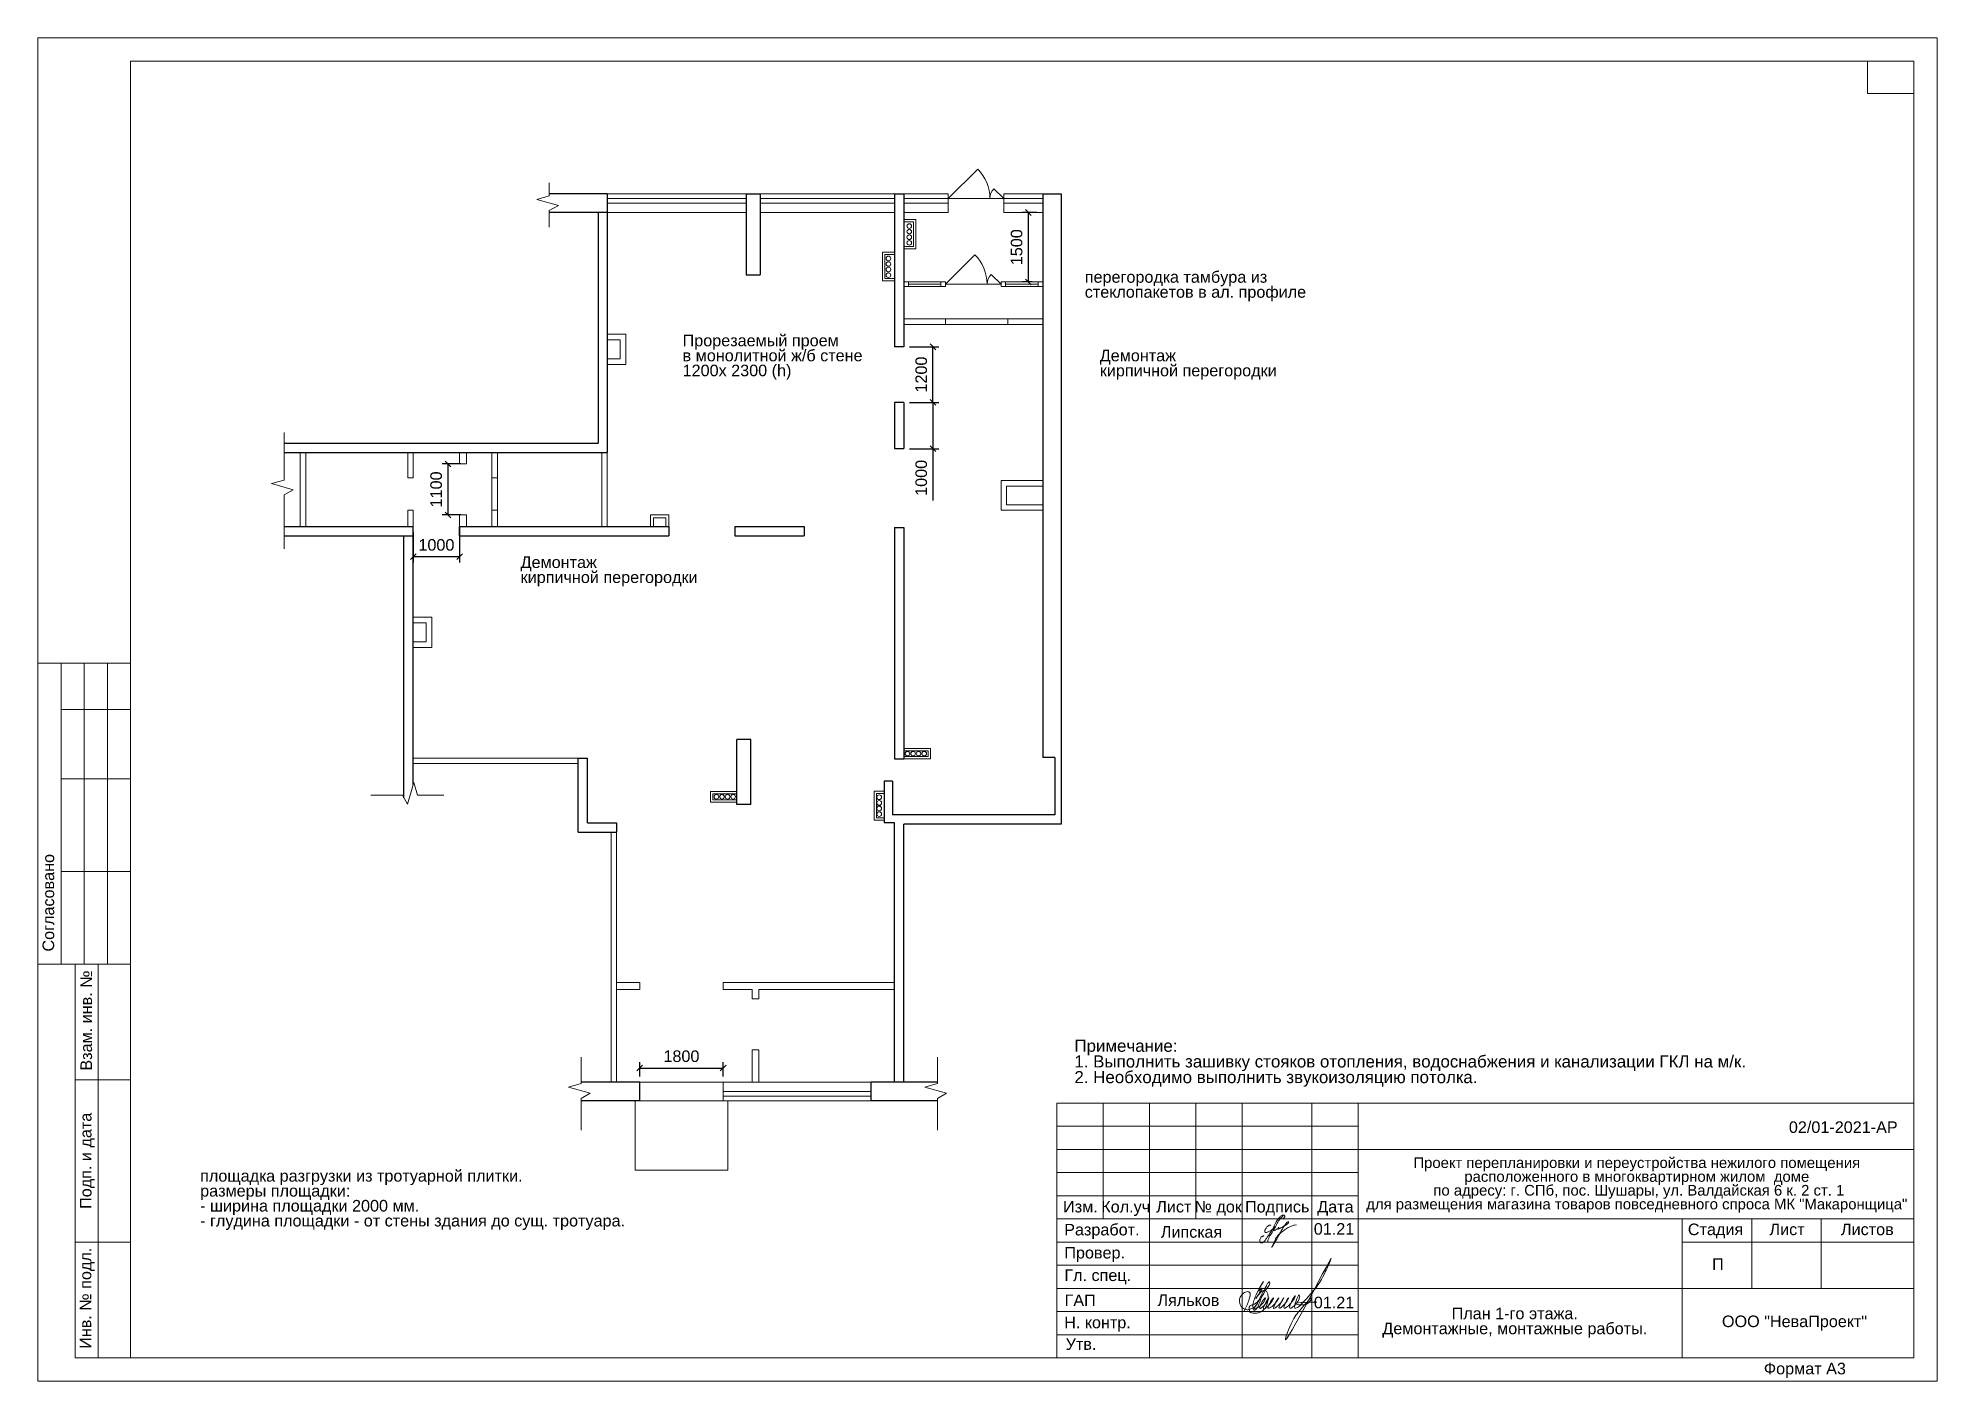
# Model space of a CAD drawing. Header units: metres. Extents: x 0 to 41, y 0 to 29.
import ezdxf
from ezdxf.enums import TextEntityAlignment as Align

# ---------------------------------------------------------------- set-up
doc = ezdxf.new("R2010")
doc.units = ezdxf.units.M
doc.header["$MEASUREMENT"] = 0
doc.linetypes.add('DGN Style 3', pattern=[10.117817, 7.227012, -2.890805])
doc.layers.get('DEFPOINTS').update_dxf_attribs({"lineweight": 0})
for name, color, linetype, lineweight in [('Level 1', 7, 'Continuous', 0), ('Level 44', 7, 'Continuous', 0), ('Level 50', 7, 'Continuous', 0), ('Level 63', 7, 'Continuous', 0)]:
    doc.layers.add(name, color=color, linetype=linetype, lineweight=lineweight)
doc.styles.get("Standard").update_dxf_attribs({"font": 'txt.shx'})
doc.styles.add('Style-Arial', font='arial.ttf')
doc.dimstyles.get("Standard").update_dxf_attribs({"dimtxt": 0.18, "dimasz": 0.18, "dimexe": 0.18, "dimexo": 0.0625, "dimgap": 0.09, "dimtad": 0, "dimtih": 1, "dimtoh": 1, "dimdec": 4, "dimzin": 0, "dimdsep": 46, "dimtxsty": 'Standard', "dimcen": 0.09, "dimadec": 0, "dimazin": 0, "dimtfac": 1, "dimtdec": 4, "dimtofl": 0, "dimtmove": 0, "dimatfit": 3, "dimfxl": 1, "dimtolj": 1, "dimtzin": 0, "dimarcsym": 0})

# ---------------------------------------------------------------- blocks, each defined once
blk = doc.blocks.new('*U17')
at = {"layer": 'Level 44', "color": 6, "linetype": 'Continuous', "lineweight": 13}
for centre in [(-0.181, 0), (-0.06, 0), (0.06, 0), (0.181, 0)]:
    blk.add_circle(centre, 0.05, dxfattribs=at)
blk = doc.blocks.new('*U29')
at = {"layer": 'Level 50', "color": 7, "linetype": 'Continuous', "lineweight": 0}
for p, q in [((-20.487, 14.5), (20.513, 14.5)), ((-20.487, -14.5), (-20.487, 14.5)), ((20.513, 14.5), (20.513, -14.5)), ((20.513, -14.5), (-20.487, -14.5))]:
    blk.add_line(p, q, dxfattribs=at)
at = {"layer": 'Level 50', "color": 7, "linetype": 'Continuous', "lineweight": 13}
for p, q in [((-18.487, 14), (20.013, 14)), ((-18.487, 14), (-18.487, -14)), ((19.013, 14), (19.013, 13.3)), ((20.013, 14), (20.013, -14)), ((19.013, 13.3), (20.013, 13.3)), ((-18.926, -14), (20.013, -14))]:
    blk.add_line(p, q, dxfattribs=at)
at = {"layer": 'Level 63', "color": 7, "linetype": 'Continuous', "lineweight": 13}
for p, q in [((-20.487, 1), (-18.487, 1)), ((-20.487, 1), (-20.487, -5.5)), ((-19.987, 1), (-19.987, -5.5)), ((-19.487, 1), (-19.487, -5.5)), ((-18.987, 1), (-18.987, -5.5)), ((-19.987, 0), (-18.487, 0)), ((-19.987, -1.5), (-18.487, -1.5)), ((-19.987, -3.5), (-18.487, -3.5)), ((-20.487, -5.5), (-18.487, -5.5)), ((-19.687, -5.5), (-18.487, -5.5)), ((-19.187, -14), (-19.187, -5.5)), ((-19.687, -8), (-18.487, -8)), ((1.513, -8.5), (20.013, -8.5)), ((1.513, -8.5), (1.513, -14)), ((2.513, -8.5), (2.513, -11)), ((3.513, -8.5), (3.513, -14)), ((4.513, -8.5), (4.513, -11)), ((5.513, -8.5), (5.513, -14)), ((7.013, -8.5), (7.013, -14)), ((8.013, -8.5), (8.013, -14)), ((8.013, -9.5), (20.013, -9.5)), ((1.513, -10.5), (8.013, -10.5)), ((1.513, -11), (8.013, -11)), ((8.013, -11), (20.013, -11)), ((-19.687, -11.5), (-18.487, -11.5)), ((15.013, -11.5), (20.013, -11.5)), ((8.013, -12.5), (20.013, -12.5))]:
    blk.add_line(p, q, dxfattribs=at)
at = {"layer": 'Level 63', "color": 7, "linetype": 'Continuous', "lineweight": 0}
for p, q in [((1.513, -9), (8.013, -9)), ((1.513, -9.5), (8.013, -9.5)), ((1.513, -10), (8.013, -10)), ((1.513, -11.5), (8.013, -11.5)), ((1.513, -12), (8.013, -12)), ((1.513, -12.5), (8.013, -12.5)), ((1.513, -13), (8.013, -13)), ((1.513, -13.5), (8.013, -13.5))]:
    blk.add_line(p, q, dxfattribs=at)
at = {"layer": 'Level 63', "color": 7, "linetype": 'Continuous', "lineweight": 13, "flags": 128}
for points in [[(-18.487, -14), (-19.687, -14), (-19.687, -5.5)], [(15.013, -11), (15.013, -14)], [(16.513, -11), (16.513, -12.5)], [(18.013, -11), (18.013, -12.5)]]:
    blk.add_lwpolyline(points, dxfattribs=at)
at = {"layer": 'Level 63', "color": 7, "linetype": 'Continuous', "lineweight": 0, "style": 'Style-Arial'}
for s, p in [('Согласовано', (-20.263, -4.173)), ('Взам. инв. №', (-19.445, -6.716)), ('Подп. и дата', (-19.457, -9.745)), ('Инв. № подл.', (-19.462, -12.713))]:
    blk.add_text(s, height=0.25002, rotation=90, dxfattribs=at).set_placement(p, align=Align.MIDDLE_CENTER)
for s, p in [('Изм.', (2.02, -10.735)), ('Кол.уч', (2.997, -10.735)), ('Лист', (4.036, -10.735)), ('№ док', (4.994, -10.735)), ('Подпись', (6.268, -10.735)), ('Дата', (7.524, -10.735)), ('Разработ.', (2.482, -11.231)), ('Стадия', (15.731, -11.225)), ('Лист', (17.276, -11.225)), ('Листов', (19.009, -11.225)), ('Провер.', (2.327, -11.729)), ('Гл. спец.', (2.393, -12.216)), ('ГАП', (2.014, -12.757)), ('Н. контр.', (2.388, -13.235)), ('ООО "НеваПроект"', (17.436, -13.211)), ('Утв.', (2.032, -13.702)), ('Формат А3', (17.66, -14.231))]:
    blk.add_text(s, height=0.25, dxfattribs=at).set_placement(p, align=Align.MIDDLE_CENTER)
blk = doc.blocks.new('формат_А3_1')
at = {"layer": 'Level 50', "color": 7, "linetype": 'Continuous', "lineweight": 13}
blk.add_blockref('*U29', (20.487, -14.5), dxfattribs=at)
blk = doc.blocks.new('*U24')
at = {"color": 5, "linetype": 'Continuous', "lineweight": 0}
for points, knots in [([(0.31, 0.78), (0.34, 0.81), (0.4, 0.88), (0.43, 0.93), (0.43, 0.97), (0.42, 1.01), (0.39, 1.04), (0.33, 1.05), (0.26, 1.03), (0.21, 1.01), (0.12, 0.93), (0.06, 0.87), (-0.03, 0.75), (-0.11, 0.62), (-0.21, 0.44), (-0.3, 0.26), (-0.38, 0.11), (-0.48, -0.06), (-0.64, -0.3), (-0.75, -0.47), (-0.87, -0.64), (-0.99, -0.73), (-1.02, -0.73), (-1.06, -0.74), (-1.14, -0.72), (-1.16, -0.69), (-1.18, -0.65), (-1.18, -0.58), (-1.17, -0.52), (-1.15, -0.43), (-1.08, -0.35), (-1.04, -0.34), (-0.99, -0.31), (-0.96, -0.3), (-0.92, -0.29), (-0.91, -0.31), (-0.92, -0.32)], [0, 0, 0, 0, 0.032258, 0.064516, 0.096774, 0.129032, 0.16129, 0.193548, 0.225806, 0.258065, 0.290323, 0.322581, 0.354839, 0.387097, 0.419355, 0.451613, 0.483871, 0.516129, 0.548387, 0.580645, 0.612903, 0.645161, 0.677419, 0.709677, 0.741935, 0.774194, 0.806452, 0.83871, 0.870968, 0.903226, 0.935484, 0.967742, 0.983871, 0.991935, 0.995968, 1, 1, 1, 1]), ([(0.32, 0.97), (0.32, 0.97), (0.33, 0.98), (0.32, 0.98), (0.31, 0.97), (0.3, 0.97), (0.29, 0.95), (0.21, 0.88), (0.15, 0.82), (0.09, 0.75), (-0.01, 0.62), (-0.17, 0.29), (-0.31, 0.07), (-0.54, -0.32), (-0.64, -0.51), (-0.69, -0.64), (-0.64, -0.69)], [0, 0, 0, 0, 0.005306, 0.009091, 0.012718, 0.03509, 0.04357, 0.143713, 0.287425, 0.431138, 0.57485, 0.718563, 0.862275, 0.934132, 0.97006, 1, 1, 1, 1])]:
    blk.add_open_spline(points, degree=3, knots=knots, dxfattribs=at)
blk.add_open_spline([(-0.47, 0.37), (-0.48, 0.41), (-0.52, 0.41), (-0.56, 0.39), (-0.63, 0.36), (-0.68, 0.32), (-0.75, 0.25), (-0.8, 0.18), (-0.84, 0.12), (-0.85, 0.05), (-0.85, -0.04), (-0.83, -0.08), (-0.8, -0.08), (-0.77, -0.08), (-0.71, -0.06), (-0.66, -0.04), (-0.53, 0.03), (-0.31, 0.14), (-0.22, 0.24), (-0.17, 0.32), (-0.19, 0.32), (-0.3, 0.13), (-0.31, 0.08), (-0.31, 0.06), (-0.27, 0.06), (-0.23, 0.06), (-0.16, 0.09), (-0.08, 0.14), (-0.02, 0.18), (0.02, 0.21), (0.06, 0.25), (0.06, 0.27), (0.03, 0.23), (0, 0.17), (0, 0.14), (0.03, 0.14), (0.11, 0.19), (0.24, 0.26), (0.32, 0.3), (0.44, 0.37), (0.55, 0.44), (0.61, 0.48), (0.65, 0.52), (0.68, 0.57), (0.68, 0.62), (0.68, 0.63), (0.65, 0.63), (0.59, 0.59), (0.51, 0.52), (0.45, 0.43), (0.37, 0.31), (0.32, 0.23), (0.24, 0.11), (0.16, -0.05), (0.09, -0.18), (-0.03, -0.4), (-0.22, -0.74), (-0.32, -0.89), (-0.41, -1), (-0.41, -1.05), (-0.38, -1.02), (-0.32, -0.82), (-0.24, -0.63), (-0.15, -0.46), (-0.09, -0.38), (0.01, -0.25), (0.14, -0.13), (0.22, -0.06), (0.34, 0.03), (0.46, 0.12), (0.58, 0.2), (0.72, 0.28), (0.88, 0.35), (1.01, 0.39), (1.08, 0.41), (1.18, 0.43)], degree=3, dxfattribs=at)
blk = doc.blocks.new('_Oblique')
at = {"color": 0, "linetype": 'ByBlock', "lineweight": -2}
blk.add_line((0.5, 0.5), (-0.5, -0.5), dxfattribs=at)
blk = doc.blocks.new('*D39')
at = {"color": 0, "linetype": 'Continuous', "lineweight": -2, "transparency": 16777216}
for p, q in [((18.817, 21.132), (19.448, 21.132)), ((19.323, 21.132), (19.323, 20.132)), ((18.817, 20.132), (19.448, 20.132)), ((19.323, 20.132), (19.323, 19.016))]:
    blk.add_line(p, q, dxfattribs=at)
at = {"layer": 'DEFPOINTS', "color": 0, "linetype": 'Continuous', "lineweight": 13, "transparency": 16777216}
for p in [(18.692, 21.132), (18.692, 20.132), (19.323, 20.132)]:
    blk.add_point(p, dxfattribs=at)
at = {"color": 0, "linetype": 'Continuous', "lineweight": -2, "transparency": 16777216, "xscale": 0.125, "yscale": 0.125, "zscale": 0.125}
for p, rotation in [((19.323, 21.132), 90), ((19.323, 20.132), 270)]:
    blk.add_blockref('_Oblique', p, dxfattribs=dict(at, rotation=rotation))
at = {"color": 0, "linetype": 'Continuous', "lineweight": 13, "transparency": 16777216, "insert": (19.07, 19.502), "char_height": 0.25, "attachment_point": 5, "rotation": 90, "style": 'Style-Arial'}
blk.add_mtext('1000', dxfattribs=at)
blk = doc.blocks.new('*D40')
at = {"color": 0, "linetype": 'Continuous', "lineweight": -2, "transparency": 16777216}
for p, q in [((18.817, 22.332), (19.448, 22.332)), ((19.323, 21.132), (19.323, 22.332)), ((18.817, 21.132), (19.448, 21.132))]:
    blk.add_line(p, q, dxfattribs=at)
at = {"layer": 'DEFPOINTS', "color": 0, "linetype": 'Continuous', "lineweight": 13, "transparency": 16777216}
for p in [(18.692, 22.332), (19.323, 22.332), (18.692, 21.132)]:
    blk.add_point(p, dxfattribs=at)
at = {"color": 0, "linetype": 'Continuous', "lineweight": -2, "transparency": 16777216, "xscale": 0.125, "yscale": 0.125, "zscale": 0.125}
for p, rotation in [((19.323, 22.332), 90), ((19.323, 21.132), 270)]:
    blk.add_blockref('_Oblique', p, dxfattribs=dict(at, rotation=rotation))
at = {"color": 0, "linetype": 'Continuous', "lineweight": 13, "transparency": 16777216, "insert": (19.07, 21.732), "char_height": 0.25, "attachment_point": 5, "rotation": 90, "style": 'Style-Arial'}
blk.add_mtext('1200', dxfattribs=at)
blk = doc.blocks.new('*D30')
at = {"color": 0, "linetype": 'Continuous', "lineweight": -2, "transparency": 16777216}
for p, q in [((12.992, 6.577), (12.992, 6.884)), ((12.992, 6.759), (14.792, 6.759)), ((14.792, 6.577), (14.792, 6.884))]:
    blk.add_line(p, q, dxfattribs=at)
at = {"layer": 'DEFPOINTS', "color": 0, "linetype": 'Continuous', "lineweight": 13, "transparency": 16777216}
for p in [(14.792, 6.759), (12.992, 6.452), (14.792, 6.452)]:
    blk.add_point(p, dxfattribs=at)
at = {"color": 0, "linetype": 'Continuous', "lineweight": -2, "transparency": 16777216, "xscale": 0.125, "yscale": 0.125, "zscale": 0.125, "rotation": 180}
blk.add_blockref('_Oblique', (12.992, 6.759), dxfattribs=at)
at = {"color": 0, "linetype": 'Continuous', "lineweight": -2, "transparency": 16777216, "xscale": 0.125, "yscale": 0.125, "zscale": 0.125}
blk.add_blockref('_Oblique', (14.792, 6.759), dxfattribs=at)
at = {"color": 0, "linetype": 'Continuous', "lineweight": 0, "transparency": 16777216, "insert": (13.892, 7.012), "char_height": 0.25, "attachment_point": 5, "style": 'Style-Arial'}
blk.add_mtext('1800', dxfattribs=at)
blk = doc.blocks.new('*D36')
at = {"color": 0, "linetype": 'Continuous', "lineweight": -2, "transparency": 16777216}
for p, q in [((21.567, 25.232), (21.256, 25.232)), ((21.381, 25.232), (21.381, 23.732)), ((21.467, 23.732), (21.256, 23.732))]:
    blk.add_line(p, q, dxfattribs=at)
at = {"layer": 'DEFPOINTS', "color": 0, "linetype": 'Continuous', "lineweight": 13, "transparency": 16777216}
for p in [(21.692, 25.232), (21.381, 23.732), (21.592, 23.732)]:
    blk.add_point(p, dxfattribs=at)
at = {"color": 0, "linetype": 'Continuous', "lineweight": -2, "transparency": 16777216, "xscale": 0.125, "yscale": 0.125, "zscale": 0.125}
for p, rotation in [((21.381, 25.232), 90), ((21.381, 23.732), 270)]:
    blk.add_blockref('_Oblique', p, dxfattribs=dict(at, rotation=rotation))
at = {"color": 0, "linetype": 'Continuous', "lineweight": 0, "transparency": 16777216, "insert": (21.129, 24.482), "char_height": 0.25, "attachment_point": 5, "rotation": 90, "style": 'Style-Arial'}
blk.add_mtext('1500', dxfattribs=at)
blk = doc.blocks.new('*D37')
at = {"color": 0, "linetype": 'Continuous', "lineweight": -2, "transparency": 16777216}
for p, q in [((9.102, 18.452), (9.102, 17.676)), ((8.102, 18.327), (8.102, 17.676)), ((8.102, 17.801), (9.102, 17.801))]:
    blk.add_line(p, q, dxfattribs=at)
at = {"layer": 'DEFPOINTS', "color": 0, "linetype": 'Continuous', "lineweight": 13, "transparency": 16777216}
for p in [(8.102, 18.452), (9.102, 18.577), (9.102, 17.801)]:
    blk.add_point(p, dxfattribs=at)
at = {"color": 0, "linetype": 'Continuous', "lineweight": -2, "transparency": 16777216, "xscale": 0.125, "yscale": 0.125, "zscale": 0.125, "rotation": 180}
blk.add_blockref('_Oblique', (8.102, 17.801), dxfattribs=at)
at = {"color": 0, "linetype": 'Continuous', "lineweight": -2, "transparency": 16777216, "xscale": 0.125, "yscale": 0.125, "zscale": 0.125}
blk.add_blockref('_Oblique', (9.102, 17.801), dxfattribs=at)
at = {"color": 0, "linetype": 'Continuous', "lineweight": 0, "transparency": 16777216, "insert": (8.602, 18.053), "char_height": 0.25, "attachment_point": 5, "style": 'Style-Arial'}
blk.add_mtext('1000', dxfattribs=at)
blk = doc.blocks.new('*D38')
at = {"color": 0, "linetype": 'Continuous', "lineweight": -2, "transparency": 16777216}
for p, q in [((9.127, 19.802), (8.725, 19.802)), ((8.85, 19.802), (8.85, 18.702)), ((9.127, 18.702), (8.725, 18.702))]:
    blk.add_line(p, q, dxfattribs=at)
at = {"layer": 'DEFPOINTS', "color": 0, "linetype": 'Continuous', "lineweight": 13, "transparency": 16777216}
for p in [(9.252, 19.802), (8.85, 18.702), (9.252, 18.702)]:
    blk.add_point(p, dxfattribs=at)
at = {"color": 0, "linetype": 'Continuous', "lineweight": -2, "transparency": 16777216, "xscale": 0.125, "yscale": 0.125, "zscale": 0.125}
for p, rotation in [((8.85, 19.802), 90), ((8.85, 18.702), 270)]:
    blk.add_blockref('_Oblique', p, dxfattribs=dict(at, rotation=rotation))
at = {"color": 0, "linetype": 'Continuous', "lineweight": 0, "transparency": 16777216, "insert": (8.597, 19.252), "char_height": 0.25, "attachment_point": 5, "rotation": 90, "style": 'Style-Arial'}
blk.add_mtext('1100', dxfattribs=at)

msp = doc.modelspace()

# ---------------------------------------------------------------- linework, layer by layer
at = {"color": 7, "linetype": 'Continuous', "lineweight": 13}
for p, q in [((7.98160927, 19.50221878), (8.10160927, 19.50221878)), ((7.98160927, 18.80221878), (8.10160927, 18.80221878))]:
    msp.add_line(p, q, dxfattribs=at)
at = {"color": 5, "linetype": 'DGN Style 3', "lineweight": 13}
for p, q in [((9.80160927, 19.50221878), (9.92160927, 19.50221878)), ((9.80160927, 18.80221878), (9.92160927, 18.80221878)), ((14.79160927, 6.05221878), (14.79160927, 6.45221878))]:
    msp.add_line(p, q, dxfattribs=at)
at = {"color": 5, "linetype": 'Continuous', "lineweight": 0}
for p, q in [((12.89160927, 6.05221878), (12.89160927, 4.55221878)), ((14.89160927, 6.05221878), (14.89160927, 4.55221878)), ((14.89160927, 4.55221878), (12.89160927, 4.55221878))]:
    msp.add_line(p, q, dxfattribs=at)
msp.add_spline([(26.04278702, 1.51356679), (26.14536687, 1.74818893), (26.17052924, 1.84209617), (26.17052924, 1.89525574), (26.13932793, 1.92645706), (26.09008873, 1.92645706), (26.01280691, 1.88183838), (25.95810002, 1.81210821), (25.94366039, 1.77175353), (25.94366039, 1.70319411), (25.96069367, 1.63962503), (26.00349486, 1.57897796), (26.05271577, 1.55056026), (26.11942275, 1.53942642), (26.18741819, 1.55764575), (26.24584558, 1.58421971), (26.28591919, 1.61519366), (26.3572235, 1.73869634), (26.42336225, 1.87464646), (26.47704295, 1.98498221), (26.53322552, 2.08229328), (26.57040798, 2.13441073), (26.58775757, 2.13905954), (26.59444548, 2.11409991), (26.58344261, 2.07303666), (26.55099683, 2.02823382), (26.35992921, 1.66011023), (26.29921185, 1.55494468), (26.25373546, 1.52868888), (26.24157221, 1.54975625), (26.2359236, 1.57083716), (26.22843772, 1.64624495), (26.26153377, 1.76976108), (26.35629681, 1.97628192), (26.45447709, 2.14633515), (26.35750425, 1.94918675), (26.42059406, 2.00473353), (26.29192915, 1.78187937), (26.39259556, 1.91229476), (26.46670476, 1.95508173), (26.52290374, 1.94002326), (26.54968002, 1.87994481), (26.55758379, 1.78310507), (26.48686365, 1.56047077), (26.39916956, 1.49623556), (26.33466436, 1.46932473), (26.23554204, 1.46557576), (26.16682087, 1.49471256), (26.15431644, 1.51637088), (26.14676644, 1.56694331), (26.16052286, 1.61828298), (26.23617527, 1.64584427), (26.38895021, 1.7827035), (26.27355265, 1.55566438), (26.33296135, 1.589964), (26.48707015, 1.7440728), (26.4991791, 1.78926405), (26.37411608, 1.57264854), (26.50697062, 1.67354994), (26.57527083, 1.79635724), (26.4580139, 1.56352359), (26.61974607, 1.69101453), (26.67815506, 1.79635724), (26.55505174, 1.57896068), (26.72102421, 1.68487926), (26.78744707, 1.79635724), (26.67774477, 1.57668957), (26.84747583, 1.71307066), (26.89494735, 1.79635724), (26.7934155, 1.57988707), (26.99084237, 1.77176848), (26.99570853, 1.78397403), (26.89732234, 1.59182586), (27.14127738, 1.8185976), (27.14394038, 1.82853604), (27.01995998, 1.58827497), (27.23884777, 1.81868962), (27.23884777, 1.84761057), (27.12972989, 1.59998019), (27.42973451, 1.82464935), (27.77350657, 2.31731568), (27.9083491, 2.60759394), (26.9316637, 0.91592522), (27.11462367, 1.34754587), (27.33917149, 1.63789556), (27.49218592, 1.79090999), (27.4366148, 1.69465798), (27.16677456, 1.66231517), (27.60910479, 1.70484366)], degree=3, dxfattribs=at)
at = {"layer": 'Level 44', "color": 7, "linetype": 'Continuous', "lineweight": 0}
for p, q in [((11.03974406, 25.59222848), (11.03974406, 25.87037096)), ((19.65160927, 25.53221878), (20.28800537, 26.16861488)), ((12.29160927, 25.53221878), (15.29160927, 25.53221878)), ((12.29160927, 25.43221878), (15.29160927, 25.43221878)), ((15.59160927, 25.53221878), (18.49160927, 25.53221878)), ((15.59160927, 25.43221878), (18.49160927, 25.43221878)), ((18.69160927, 25.53221878), (19.65160927, 25.53221878)), ((18.69160927, 25.43221878), (19.65160927, 25.43221878)), ((19.65160927, 25.53221878), (20.85160927, 25.53221878)), ((20.63947723, 25.74435081), (20.85160927, 25.53221878)), ((20.85160927, 25.53221878), (21.69160927, 25.53221878)), ((20.85160927, 25.43221878), (21.69160927, 25.43221878)), ((11.03974406, 25.27152995), (11.03974406, 24.91311534)), ((5.31254452, 19.4550623), (5.31254452, 20.48368644)), ((5.31254452, 19.13436377), (5.31254452, 17.96826473)), ((7.87075091, 12.65051047), (7.18341155, 12.65051047)), ((8.19144944, 12.65051047), (8.76408365, 12.65051047)), ((11.72433971, 6.42284592), (11.72433971, 6.99548013)), ((19.42050233, 6.42284592), (19.42050233, 6.99548013)), ((14.79160927, 6.25221878), (17.99160927, 6.25221878)), ((14.79160927, 6.15221878), (17.99160927, 6.15221878)), ((11.72433971, 6.10214739), (11.72433971, 5.41480803)), ((19.42050233, 6.10214739), (19.42050233, 5.41480803))]:
    msp.add_line(p, q, dxfattribs=at)
at = {"layer": 'Level 44', "color": 7, "linetype": 'Continuous', "lineweight": 30}
for p, q in [((12.29160927, 25.63221878), (11.03974406, 25.63221878)), ((12.29160927, 25.63221878), (12.29160927, 20.05221878)), ((15.29160927, 25.63221878), (15.29160927, 23.88221878)), ((15.29160927, 25.63221878), (15.59160927, 25.63221878)), ((15.59160927, 25.63221878), (15.59160927, 23.88221878)), ((18.49160927, 25.63221878), (18.49160927, 22.33221878)), ((18.49160927, 25.63221878), (18.69160927, 25.63221878)), ((18.69160927, 25.63221878), (18.69160927, 22.33221878)), ((21.69160927, 25.63221878), (21.69160927, 13.46221878)), ((21.69160927, 25.63221878), (22.09160927, 25.63221878)), ((22.09160927, 25.63221878), (22.09160927, 12.02221878)), ((12.29160927, 25.23221878), (11.03974406, 25.23221878)), ((12.09160927, 25.23221878), (12.09160927, 20.25221878)), ((15.29160927, 23.88221878), (15.59160927, 23.88221878)), ((18.69160927, 22.33221878), (18.49160927, 22.33221878)), ((18.69160927, 21.13221878), (18.49160927, 21.13221878)), ((18.49160927, 21.13221878), (18.49160927, 20.13221878)), ((18.69160927, 21.13221878), (18.69160927, 20.13221878)), ((5.31254452, 20.25221878), (12.09160927, 20.25221878)), ((18.49160927, 20.13221878), (18.69160927, 20.13221878)), ((5.31254452, 20.05221878), (12.29160927, 20.05221878)), ((5.31254452, 18.45221878), (8.10160927, 18.45221878)), ((8.10160927, 12.88234816), (8.10160927, 18.45221878)), ((9.10160927, 18.25221878), (9.10160927, 18.45221878)), ((9.10160927, 18.45221878), (13.62160927, 18.45221878)), ((13.62160927, 18.45221878), (13.62160927, 18.25221878)), ((15.04160927, 18.45221878), (15.04160927, 18.25221878)), ((15.04160927, 18.45221878), (16.54160927, 18.45221878)), ((16.54160927, 18.45221878), (16.54160927, 18.25221878)), ((5.31254452, 18.25221878), (8.10160927, 18.25221878)), ((7.90160927, 12.59585897), (7.90160927, 18.25221878)), ((9.10160927, 18.25221878), (13.62160927, 18.25221878)), ((15.04160927, 18.25221878), (16.54160927, 18.25221878)), ((18.49160927, 18.43221878), (18.49160927, 13.43221878)), ((18.49160927, 18.43221878), (18.69160927, 18.43221878)), ((18.69160927, 18.43221878), (18.69160927, 13.43221878)), ((15.09160927, 12.45221878), (15.09160927, 13.85221878)), ((15.39160927, 13.85221878), (15.09160927, 13.85221878)), ((15.39160927, 12.45221878), (15.39160927, 13.85221878)), ((11.66160927, 11.85221878), (11.66160927, 13.45221878)), ((11.66160927, 13.45221878), (11.86160927, 13.45221878)), ((11.86160927, 12.05221878), (11.86160927, 13.45221878)), ((18.49160927, 13.43221878), (18.69160927, 13.43221878)), ((21.95160927, 13.46221878), (21.69160927, 13.46221878)), ((21.95160927, 13.46221878), (21.95160927, 12.22221878)), ((18.45160927, 12.95221878), (18.27160927, 12.95221878)), ((18.27160927, 12.95221878), (18.27160927, 12.05221878)), ((18.45160927, 12.95221878), (18.45160927, 12.22221878)), ((15.39160927, 12.45221878), (15.09160927, 12.45221878)), ((11.86160927, 12.05221878), (12.49160927, 12.05221878)), ((12.49160927, 12.05221878), (12.49160927, 11.85221878)), ((18.49160927, 12.05221878), (18.27160927, 12.05221878)), ((21.95160927, 12.22221878), (18.45160927, 12.22221878)), ((18.49160927, 6.45221878), (18.49160927, 12.05221878)), ((18.69160927, 6.45221878), (18.69160927, 12.02221878)), ((22.09160927, 12.02221878), (18.69160927, 12.02221878)), ((11.66160927, 11.85221878), (12.49160927, 11.85221878)), ((12.99160927, 6.45221878), (11.72433971, 6.45221878)), ((12.99160927, 6.05221878), (12.99160927, 6.45221878)), ((19.42050233, 6.45221878), (17.99160927, 6.45221878)), ((17.99160927, 6.05221878), (17.99160927, 6.45221878)), ((12.99160927, 6.05221878), (11.72433971, 6.05221878)), ((19.42050233, 6.05221878), (17.99160927, 6.05221878))]:
    msp.add_line(p, q, dxfattribs=at)
at = {"layer": 'Level 44', "color": 7, "linetype": 'Continuous', "lineweight": 13}
for p, q in [((12.29160927, 25.63221878), (15.29160927, 25.63221878)), ((15.59160927, 25.63221878), (18.49160927, 25.63221878)), ((18.69160927, 25.63221878), (19.65160927, 25.63221878)), ((19.65160927, 25.63221878), (19.65160927, 25.23221878)), ((20.85160927, 25.63221878), (20.85160927, 25.23221878)), ((20.85160927, 25.63221878), (21.69160927, 25.63221878)), ((12.29160927, 25.23221878), (15.29160927, 25.23221878)), ((15.59160927, 25.23221878), (18.49160927, 25.23221878)), ((18.69160927, 25.23221878), (19.65160927, 25.23221878)), ((20.85160927, 25.23221878), (21.69160927, 25.23221878)), ((12.29160927, 22.60221878), (12.69160927, 22.60221878)), ((12.69160927, 22.60221878), (12.69160927, 21.95221878)), ((12.29160927, 22.48221878), (12.57160927, 22.48221878)), ((12.57160927, 22.48221878), (12.57160927, 22.07221878)), ((12.29160927, 22.07221878), (12.57160927, 22.07221878)), ((12.29160927, 21.95221878), (12.69160927, 21.95221878)), ((5.66160927, 20.05221878), (5.66160927, 18.45221878)), ((5.78160927, 20.05221878), (5.78160927, 18.45221878)), ((7.98160927, 20.05221878), (7.98160927, 19.50221878)), ((8.10160927, 20.05221878), (8.10160927, 19.50221878)), ((12.17160927, 20.05221878), (12.17160927, 18.45221878)), ((12.29160927, 20.05221878), (12.29160927, 18.45221878)), ((20.79160927, 19.44221878), (21.69160927, 19.44221878)), ((20.79160927, 19.44221878), (20.79160927, 18.80221878)), ((20.91160927, 19.32221878), (21.69160927, 19.32221878)), ((20.91160927, 19.32221878), (20.91160927, 18.92221878)), ((20.91160927, 18.92221878), (21.69160927, 18.92221878)), ((7.98160927, 18.80221878), (7.98160927, 18.45221878)), ((8.10160927, 18.80221878), (8.10160927, 18.45221878)), ((13.22160927, 18.45221878), (13.22160927, 18.70221878)), ((13.22160927, 18.70221878), (13.62160927, 18.70221878)), ((13.28660927, 18.45221878), (13.28660927, 18.63721878)), ((13.28660927, 18.63721878), (13.55660927, 18.63721878)), ((13.55660927, 18.45221878), (13.55660927, 18.63721878)), ((13.62160927, 18.45221878), (13.62160927, 18.70221878)), ((20.79160927, 18.80221878), (21.69160927, 18.80221878)), ((8.10160927, 16.49221878), (8.50160927, 16.49221878)), ((8.50160927, 16.49221878), (8.50160927, 15.84221878)), ((8.10160927, 16.37221878), (8.38160927, 16.37221878)), ((8.38160927, 16.37221878), (8.38160927, 15.96221878)), ((8.10160927, 15.96221878), (8.38160927, 15.96221878)), ((8.10160927, 15.84221878), (8.50160927, 15.84221878)), ((8.10160927, 13.45221878), (11.66160927, 13.45221878)), ((8.10160927, 13.33221878), (11.66160927, 13.33221878)), ((12.37160927, 6.45221878), (12.37160927, 11.85221878)), ((12.49160927, 6.45221878), (12.49160927, 11.85221878)), ((14.79160927, 6.45221878), (17.99160927, 6.45221878)), ((14.79160927, 6.05221878), (17.99160927, 6.05221878))]:
    msp.add_line(p, q, dxfattribs=at)
at = {"layer": 'Level 44', "color": 5, "linetype": 'Continuous', "lineweight": 0}
for p, q in [((19.59160927, 23.68221878), (20.22800537, 24.31861488)), ((20.57947723, 23.89435081), (20.79160927, 23.68221878)), ((18.79160927, 23.73221878), (19.49160927, 23.73221878)), ((19.49160927, 23.68221878), (18.79160927, 23.68221878)), ((18.79160927, 23.63221878), (19.49160927, 23.63221878)), ((20.79160927, 23.68221878), (19.59160927, 23.68221878)), ((20.89160927, 23.73221878), (21.59160927, 23.73221878)), ((21.59160927, 23.68221878), (20.89160927, 23.68221878)), ((20.89160927, 23.63221878), (21.59160927, 23.63221878))]:
    msp.add_line(p, q, dxfattribs=at)
at = {"layer": 'Level 44', "color": 5, "linetype": 'DGN Style 3', "lineweight": 13}
for p, q in [((18.69160927, 22.93221878), (19.59160927, 22.93221878)), ((18.69160927, 22.81221878), (19.59160927, 22.81221878)), ((19.59160927, 22.93221878), (19.59160927, 22.81221878)), ((20.94160927, 22.93221878), (20.94160927, 22.81221878)), ((20.94160927, 22.93221878), (21.69160927, 22.93221878)), ((20.94160927, 22.81221878), (21.69160927, 22.81221878)), ((9.80160927, 20.05221878), (9.80160927, 19.50221878)), ((9.92160927, 20.05221878), (9.92160927, 19.50221878)), ((9.80160927, 18.80221878), (9.80160927, 18.45221878)), ((9.92160927, 18.80221878), (9.92160927, 18.45221878)), ((12.99160927, 6.45221878), (14.79160927, 6.45221878)), ((14.79160927, 6.05221878), (12.99160927, 6.05221878))]:
    msp.add_line(p, q, dxfattribs=at)
at = {"layer": 'Level 44', "color": 5, "linetype": 'DGN Style 3', "lineweight": 0}
for p, q in [((19.59160927, 22.93221878), (20.94160927, 22.93221878)), ((20.94160927, 22.81221878), (19.59160927, 22.81221878)), ((9.80160927, 19.50221878), (9.80160927, 18.80221878)), ((9.92160927, 18.80221878), (9.92160927, 19.50221878))]:
    msp.add_line(p, q, dxfattribs=at)
at = {"layer": 'Level 44', "color": 5, "linetype": 'Continuous', "lineweight": 13}
for p, q in [((9.10160927, 19.80221878), (9.10160927, 20.05221878)), ((9.10160927, 19.80221878), (9.25160927, 19.80221878)), ((9.25160927, 19.80221878), (9.25160927, 20.05221878)), ((9.10160927, 18.45221878), (9.10160927, 18.70221878)), ((9.10160927, 18.70221878), (9.25160927, 18.70221878)), ((9.25160927, 18.45221878), (9.25160927, 18.70221878)), ((12.49160927, 8.60221878), (12.99160927, 8.60221878)), ((12.49160927, 8.45221878), (12.99160927, 8.45221878)), ((12.99160927, 8.45221878), (12.99160927, 8.60221878)), ((14.79160927, 8.45221878), (14.79160927, 8.60221878)), ((14.79160927, 8.60221878), (18.49160927, 8.60221878)), ((14.79160927, 8.45221878), (15.41660927, 8.45221878)), ((15.41660927, 8.45221878), (15.41660927, 8.25221878)), ((15.41660927, 8.25221878), (15.56660927, 8.25221878)), ((15.56660927, 8.45221878), (15.56660927, 8.25221878)), ((15.56660927, 8.45221878), (18.49160927, 8.45221878)), ((15.41660927, 7.15221878), (15.56660927, 7.15221878)), ((15.41660927, 7.15221878), (15.41660927, 6.45221878)), ((15.56660927, 7.15221878), (15.56660927, 6.45221878))]:
    msp.add_line(p, q, dxfattribs=at)
at = {"layer": 'Level 44', "color": 7, "linetype": 'Continuous', "lineweight": 0, "flags": 128}
for points in [[(11.03974406, 25.59222848), (10.76705168, 25.51395415), (11.23464645, 25.3815794), (11.03974406, 25.27152995)], [(18.69160927, 25.02839379), (18.90413103, 25.02839379), (18.90413103, 24.49425115), (18.69160927, 24.49425115)], [(18.49160927, 24.32648186), (18.28451873, 24.32648186), (18.28451873, 23.80734324), (18.49160927, 23.80734324)], [(5.31254452, 19.4550623), (5.03985214, 19.37678797), (5.50744691, 19.24441323), (5.31254452, 19.13436377)], [(18.69160927, 13.48221878), (19.21756324, 13.48221878), (19.21756324, 13.60762174), (18.69160927, 13.60762174)], [(8.19144944, 12.65051047), (8.11317512, 12.92320285), (7.98080037, 12.45560808), (7.87075091, 12.65051047)], [(15.09160927, 12.55216015), (14.56933423, 12.55216015), (14.56933423, 12.67690775), (15.09160927, 12.67690775)], [(18.27160927, 12.1613364), (18.10102413, 12.1613364), (18.10102413, 12.68347583), (18.27160927, 12.68347583)], [(11.72433971, 6.42284592), (11.45164733, 6.34457159), (11.9192421, 6.21219685), (11.72433971, 6.10214739)], [(19.42050233, 6.42284592), (19.14780996, 6.34457159), (19.61540473, 6.21219685), (19.42050233, 6.10214739)]]:
    msp.add_lwpolyline(points, dxfattribs=at)
at = {"layer": 'Level 44', "color": 7, "linetype": 'Continuous', "lineweight": 13, "flags": 128}
for points in [[(18.69160927, 25.07839379), (18.95413103, 25.07839379), (18.95413103, 24.44425115), (18.69160927, 24.44425115)], [(18.49160927, 24.37648186), (18.23451873, 24.37648186), (18.23451873, 23.75734324), (18.49160927, 23.75734324)], [(18.69160927, 13.43221878), (19.26756324, 13.43221878), (19.26756324, 13.65762174), (18.69160927, 13.65762174)], [(15.09160927, 12.50216015), (14.51933423, 12.50216015), (14.51933423, 12.72690775), (15.09160927, 12.72690775)], [(18.27160927, 12.1113364), (18.05102413, 12.1113364), (18.05102413, 12.73347583), (18.27160927, 12.73347583)]]:
    msp.add_lwpolyline(points, dxfattribs=at)
at = {"layer": 'Level 44', "color": 5, "linetype": 'Continuous', "lineweight": 13, "flags": 128}
for points in [[(18.79160927, 23.73221878), (18.69160927, 23.73221878), (18.69160927, 23.63221878), (18.79160927, 23.63221878), (18.79160927, 23.73221878)], [(19.59160927, 23.73221878), (19.49160927, 23.73221878), (19.49160927, 23.63221878), (19.59160927, 23.63221878), (19.59160927, 23.73221878)], [(20.89160927, 23.73221878), (20.79160927, 23.73221878), (20.79160927, 23.63221878), (20.89160927, 23.63221878), (20.89160927, 23.73221878)], [(21.69160927, 23.73221878), (21.59160927, 23.73221878), (21.59160927, 23.63221878), (21.69160927, 23.63221878), (21.69160927, 23.73221878)], [(9.10160927, 20.05221878), (9.10160927, 19.80221878), (9.25160927, 19.80221878), (9.25160927, 20.05221878), (9.10160927, 20.05221878)], [(9.10160927, 18.70221878), (9.10160927, 18.45221878), (9.25160927, 18.45221878), (9.25160927, 18.70221878), (9.10160927, 18.70221878)], [(12.49160927, 8.45221878), (12.99160927, 8.45221878), (12.99160927, 8.60221878), (12.49160927, 8.60221878), (12.49160927, 8.45221878)], [(18.49160927, 8.60221878), (14.79160927, 8.60221878), (14.79160927, 8.45221878), (15.41660927, 8.45221878), (15.41660927, 8.25221878), (15.56660927, 8.25221878), (15.56660927, 8.45221878), (18.49160927, 8.45221878), (18.49160927, 8.60221878)], [(15.56660927, 6.45221878), (15.56660927, 7.15221878), (15.41660927, 7.15221878), (15.41660927, 6.45221878), (15.56660927, 6.45221878)]]:
    msp.add_lwpolyline(points, close=True, dxfattribs=at)
at = {"layer": 'Level 44', "color": 7, "linetype": 'Continuous', "lineweight": 0, "flags": 128}
for points in [[(12.29160927, 21.95221878), (12.69160927, 21.95221878), (12.69160927, 22.60221878), (12.29160927, 22.60221878), (12.29160927, 22.48221878), (12.57160927, 22.48221878), (12.57160927, 22.07221878), (12.29160927, 22.07221878), (12.29160927, 21.95221878)], [(5.66160927, 20.05221878), (5.66160927, 18.45221878), (5.78160927, 18.45221878), (5.78160927, 20.05221878), (5.66160927, 20.05221878)], [(7.98160927, 20.05221878), (7.98160927, 19.50221878), (8.10160927, 19.50221878), (8.10160927, 20.05221878), (7.98160927, 20.05221878)], [(12.29160927, 18.45221878), (12.29160927, 20.05221878), (12.17160927, 20.05221878), (12.17160927, 18.45221878), (12.29160927, 18.45221878)], [(21.69160927, 18.92221878), (20.91160927, 18.92221878), (20.91160927, 19.32221878), (21.69160927, 19.32221878), (21.69160927, 19.44221878), (20.79160927, 19.44221878), (20.79160927, 18.80221878), (21.69160927, 18.80221878), (21.69160927, 18.92221878)], [(8.10160927, 18.45221878), (8.10160927, 18.80221878), (7.98160927, 18.80221878), (7.98160927, 18.45221878), (8.10160927, 18.45221878)], [(13.62160927, 18.45221878), (13.62160927, 18.70221878), (13.22160927, 18.70221878), (13.22160927, 18.45221878), (13.28660927, 18.45221878), (13.28660927, 18.63721878), (13.55660927, 18.63721878), (13.55660927, 18.45221878), (13.62160927, 18.45221878)], [(8.10160927, 15.84221878), (8.50160927, 15.84221878), (8.50160927, 16.49221878), (8.10160927, 16.49221878), (8.10160927, 16.37221878), (8.38160927, 16.37221878), (8.38160927, 15.96221878), (8.10160927, 15.96221878), (8.10160927, 15.84221878)], [(11.66160927, 13.45221878), (8.10160927, 13.45221878), (8.10160927, 13.33221878), (11.66160927, 13.33221878), (11.66160927, 13.45221878)], [(12.49160927, 6.45221878), (12.49160927, 11.85221878), (12.37160927, 11.85221878), (12.37160927, 6.45221878), (12.49160927, 6.45221878)]]:
    msp.add_lwpolyline(points, close=True, dxfattribs=at)
at = {"layer": 'Level 44', "color": 7, "linetype": 'Continuous', "lineweight": 0}
for centre, radius, start, end in [((19.65160927, 25.53221878), 0.9, 0, 45), ((20.85160927, 25.53221878), 0.3, 135, 180)]:
    msp.add_arc(centre, radius, start, end, dxfattribs=at)
at = {"layer": 'Level 44', "color": 5, "linetype": 'Continuous', "lineweight": 0}
for centre, radius, start, end in [((19.59160927, 23.68221878), 0.9, 0, 45), ((20.79160927, 23.68221878), 0.3, 135, 180)]:
    msp.add_arc(centre, radius, start, end, dxfattribs=at)

# ---------------------------------------------------------------- block references
at = {"color": 5, "linetype": 'Continuous', "lineweight": 0, "xscale": 0.335278723237385, "yscale": 0.335278723237385, "zscale": 0.335278723237385}
msp.add_blockref('*U24', (26.77328306, 3.2316509), dxfattribs=at)
at = {"layer": 'Level 44', "color": 6, "linetype": 'Continuous', "lineweight": 13, "rotation": 270}
for p in [(18.81182962, 24.75813564), (18.36063795, 24.05969913), (18.16231937, 12.4239455)]:
    msp.add_blockref('*U17', p, dxfattribs=at)
at = {"layer": 'Level 44', "color": 6, "linetype": 'Continuous', "lineweight": 13}
for p in [(18.95247996, 13.54620034), (14.82814211, 12.61686624)]:
    msp.add_blockref('*U17', p, dxfattribs=at)
at = {"layer": 'Level 50', "color": 7, "linetype": 'Continuous', "lineweight": 13}
msp.add_blockref('формат_А3_1', (-0.00001875, 29.00004244), dxfattribs=at)

# ---------------------------------------------------------------- texts
at = {"color": 7, "linetype": 'DGN Style 3', "lineweight": 13, "style": 'Style-Arial'}
for s, p in [('02/01-2021-АР', (37.80141374, 5.60678908)), ('П', (36.14376725, 2.65062053))]:
    msp.add_text(s, height=0.25, dxfattribs=at).set_placement(p, align=Align.TOP_LEFT)
at = {"color": 7, "lineweight": 13, "style": 'Style-Arial'}
msp.add_text('Ляльков', height=0.25, dxfattribs=at).set_placement((24.83743113, 1.74429745), align=Align.MIDDLE_CENTER)
at = {"color": 1, "linetype": 'Continuous', "lineweight": 13, "insert": (13.91760987, 22.59296494), "char_height": 0.25, "attachment_point": 1, "line_spacing_factor": 0.776524, "style": 'Style-Arial'}
msp.add_mtext('Прорезаемый проем\\Pв монолитной ж/б стене\\P1200х 2300 (h)', dxfattribs=at)
at = {"color": 5, "linetype": 'Continuous', "lineweight": 0, "char_height": 0.25, "attachment_point": 1, "style": 'Style-Arial'}
for s, insert, line_spacing_factor in [('Демонтаж\\Pкирпичной перегородки', (22.92373331, 22.26850371), 0.776524), ('Демонтаж\\Pкирпичной перегородки', (10.42015666, 17.80545963), 0.776524), ('площадка разгрузки из тротуарной плитки.\\Pразмеры площадки: \\P- ширина площадки 2000 мм.\\P- глудина площадки - от стены здания до сущ. тротуара.', (3.50109144, 4.55604863), 0.774695)]:
    msp.add_mtext(s, dxfattribs=dict(at, insert=insert, line_spacing_factor=line_spacing_factor))
at = {"color": 7, "linetype": 'Continuous', "lineweight": 0, "attachment_point": 5, "line_spacing_factor": 0.776524, "style": 'Style-Arial'}
for s, insert, char_height in [('Проект перепланировки и переустройства нежилого помещения \\Pрасположенного в многоквартирном жилом  доме \\P по адресу: г. СПб, пос. Шушары, ул. Валдайская 6 к. 2 ст. 1\\Pдля размещения магазина товаров повседневного спроса МК "Макаронщица"', (34.51792599, 4.23321506), 0.23), ('План 1-го этажа. \\PДемонтажные, монтажные работы.', (31.88410225, 1.2599953), 0.25)]:
    msp.add_mtext(s, dxfattribs=dict(at, insert=insert, char_height=char_height))
at = {"layer": 'Level 1', "color": 7, "linetype": 'Continuous', "lineweight": 0, "style": 'Style-Arial'}
msp.add_text('Липская', height=0.25, dxfattribs=at).set_placement((24.90416384, 3.21893838), align=Align.MIDDLE_CENTER)
at = {"layer": 'Level 63', "color": 7, "linetype": 'Continuous', "lineweight": 0, "style": 'Style-Arial'}
for p in [(27.98195025, 3.28524544), (27.98195025, 1.69538339)]:
    msp.add_text('01.21', height=0.25, dxfattribs=at).set_placement(p, align=Align.MIDDLE_CENTER)
at = {"layer": 'Level 63', "color": 5, "linetype": 'Continuous', "lineweight": 0, "insert": (22.60038514, 23.9650165), "char_height": 0.25, "attachment_point": 1, "line_spacing_factor": 0.776524, "style": 'Style-Arial'}
msp.add_mtext('перегородка тамбура из \\Pстеклопакетов в ал. профиле', dxfattribs=at)
at = {"layer": 'Level 63', "color": 7, "linetype": 'Continuous', "lineweight": 0, "insert": (22.37616361, 7.3694924), "char_height": 0.26125, "attachment_point": 1, "line_spacing_factor": 0.776524, "style": 'Style-Arial'}
msp.add_mtext('Примечание:\\P1. Выполнить зашивку стояков отопления, водоснабжения и канализации ГКЛ на м/к.\\P2. Необходимо выполнить звукоизоляцию потолка.', dxfattribs=at)

# ---------------------------------------------------------------- dimensions: what is measured, and where the dimension line sits
at = {"color": 5, "linetype": 'Continuous', "lineweight": 0}
for base, p1, p2, picture, middle in [((21.3813663, 23.73221878), (21.69160927, 25.23221878), (21.59160927, 23.73221878), '*D36', (21.12872305, 24.48221878)), ((8.84963737, 18.70221878), (9.25160927, 19.80221878), (9.25160927, 18.70221878), '*D38', (8.59699412, 19.25221878))]:
    dim = msp.add_linear_dim(base=base, p1=p1, p2=p2, angle=270, dimstyle='Standard', override={"dimtxt": 0.25, "dimasz": 0.125, "dimexe": 0.125, "dimexo": 0.125, "dimgap": 0.125, "dimtad": 1, "dimtih": 0, "dimtoh": 0, "dimlfac": 1000, "dimzin": 11, "dimtxsty": 'Style-Arial', "dimblk": 'Oblique', "dimtolj": 0, "dimtzin": 11}, dxfattribs=at)
    dim.commit()
    dim.dimension.update_dxf_attribs({"geometry": picture, "text_midpoint": middle})
at = {"color": 1, "linetype": 'Continuous', "lineweight": 13}
dim = msp.add_linear_dim(base=(19.32261917, 22.33221878), p1=(18.69160927, 21.13221878), p2=(18.69160927, 22.33221878), angle=90, dimstyle='Standard', override={"dimtxt": 0.25, "dimasz": 0.125, "dimexe": 0.125, "dimexo": 0.125, "dimgap": 0.125, "dimtad": 1, "dimtih": 0, "dimtoh": 0, "dimlfac": 1000, "dimzin": 11, "dimtxsty": 'Style-Arial', "dimblk": 'Oblique', "dimtolj": 0, "dimtzin": 11}, dxfattribs=at)
dim.commit()
dim.dimension.update_dxf_attribs({"geometry": '*D40', "text_midpoint": (19.06997593, 21.73221878)})
dim = msp.add_linear_dim(base=(19.32261917, 20.13221878), p1=(18.69160927, 21.13221878), p2=(18.69160927, 20.13221878), angle=270, dimstyle='Standard', override={"dimtxt": 0.25, "dimasz": 0.125, "dimexe": 0.125, "dimexo": 0.125, "dimgap": 0.125, "dimtad": 1, "dimtih": 0, "dimtoh": 0, "dimlfac": 1000, "dimzin": 11, "dimtxsty": 'Style-Arial', "dimblk": 'Oblique', "dimtolj": 0, "dimtzin": 11}, dxfattribs=at)
dim.commit()
dim.dimension.update_dxf_attribs({"geometry": '*D39', "text_midpoint": (19.32261917, 19.50226451), "dimtype": 160})
at = {"color": 5, "linetype": 'Continuous', "lineweight": 0}
for base, p1, p2, picture, middle in [((9.10160927, 17.80051464), (8.10160927, 18.45221878), (9.10160927, 18.57721878), '*D37', (8.60160927, 18.05315789)), ((14.79160927, 6.75902319), (12.99160927, 6.45221878), (14.79160927, 6.45221878), '*D30', (13.89160927, 7.01166644))]:
    dim = msp.add_linear_dim(base=base, p1=p1, p2=p2, dimstyle='Standard', override={"dimtxt": 0.25, "dimasz": 0.125, "dimexe": 0.125, "dimexo": 0.125, "dimgap": 0.125, "dimtad": 1, "dimtih": 0, "dimtoh": 0, "dimlfac": 1000, "dimzin": 11, "dimtxsty": 'Style-Arial', "dimblk": 'Oblique', "dimtolj": 0, "dimtzin": 11}, dxfattribs=at)
    dim.commit()
    dim.dimension.update_dxf_attribs({"geometry": picture, "text_midpoint": middle})

doc.saveas('drawing.dxf')
